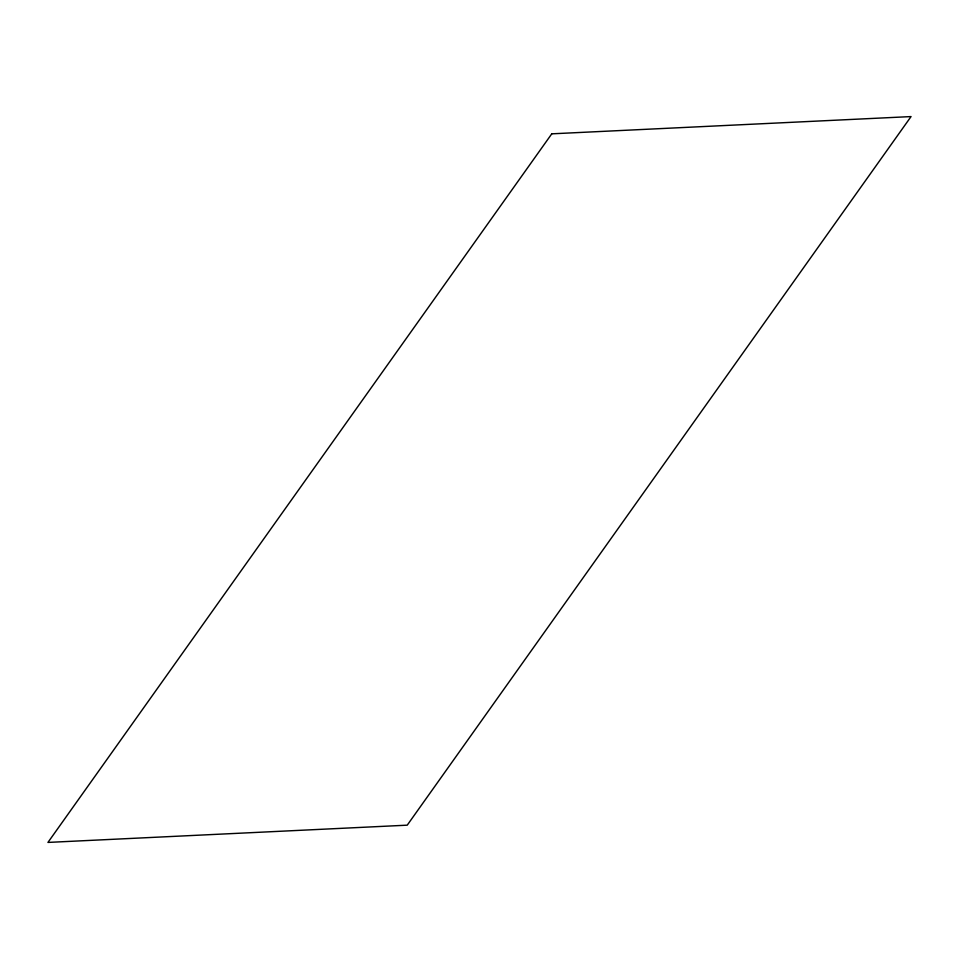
<?xml version="1.0" encoding="UTF-8"?>
<svg xmlns="http://www.w3.org/2000/svg" width="959" height="959" viewBox="0 0 959 959"><rect width="100%" height="100%" fill="white"/><g stroke="black" fill="none" stroke-linecap="round" stroke-linejoin="round"><path stroke-width="1.44" d="M551.773 133.828L47.95 842.422L407.227 825.172L911.05 116.578L551.773 133.828"/></g></svg>
